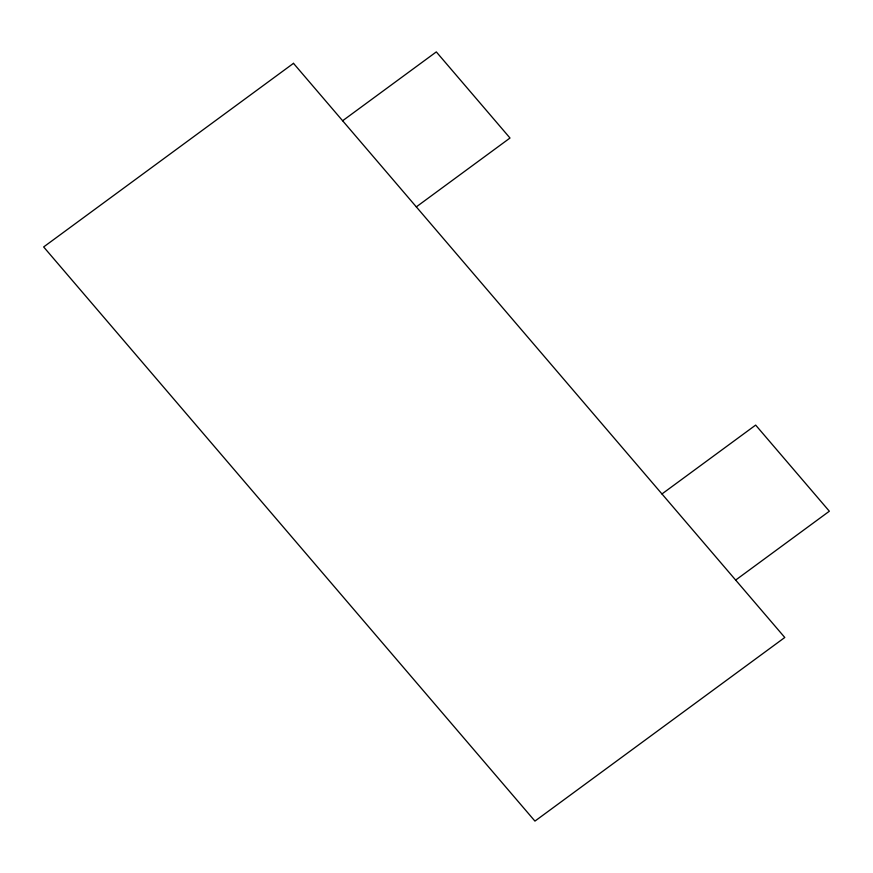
<?xml version="1.0" encoding="UTF-8"?>
<svg xmlns="http://www.w3.org/2000/svg" width="873" height="873" viewBox="0 0 873 873"><rect width="100%" height="100%" fill="white"/><g stroke="black" fill="none" stroke-linecap="round" stroke-linejoin="round"><path stroke-width="1.31" d="M342.62 120.758L436.314 51.9L510.007 138.021L416.312 206.879M661.963 493.954L755.658 425.096L829.35 511.218L735.655 580.076M293.492 63.336L43.65 246.95L534.942 821.1L784.783 637.486L293.492 63.336"/></g></svg>
